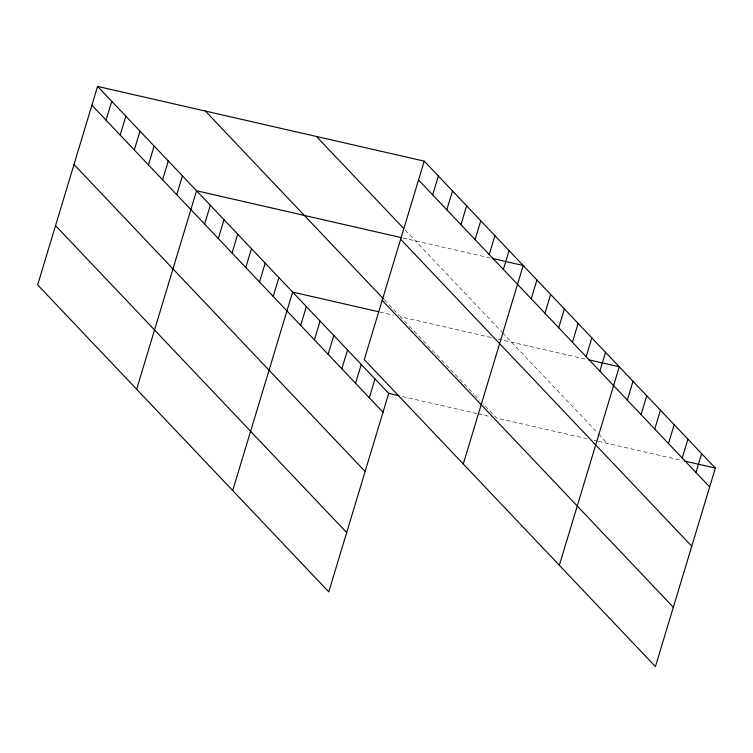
<?xml version="1.0" encoding="UTF-8"?>
<svg xmlns="http://www.w3.org/2000/svg" width="753" height="753" viewBox="0 0 753 753"><rect width="100%" height="100%" fill="white"/><g stroke="black" fill="none" stroke-linecap="round" stroke-linejoin="round"><path stroke-width="0.56" stroke-dasharray="3.77 2.82" d="M402.949 237.995L489.949 257.893M379.785 312.024L393.546 315.168M491.088 337.476L400.427 316.74L408.502 325.258M497.884 339.038L586.022 359.2M402.469 396.539L477.007 413.585M478.155 413.849L489.619 416.475M587.161 438.783L496.5 418.047L482.777 403.57M593.957 440.336L597.355 441.117M598.494 441.371L682.096 460.497M405.199 230.079L501.799 331.932M502.599 332.779L597.873 433.229M598.673 434.086L607.558 443.451M384.275 299.713L388.313 303.977M389.122 304.824L399.617 315.893M409.303 326.105L413.341 330.36M414.15 331.216L439.987 358.456M441.597 360.16L473.891 394.205M474.701 395.061L479.548 400.163"/><path stroke-width="1.13" d="M97.579 86.407L37.65 284.898L328.779 591.867L388.708 393.386L97.579 86.407L424.221 161.133L715.35 468.102L655.421 666.593L364.292 359.614L424.221 161.133M106.032 120.151L111.717 101.316M120.169 135.06L125.855 116.235M134.316 149.969L140.002 131.144M148.454 164.879L154.139 146.054M162.592 179.788L168.277 160.963M176.739 194.698L182.424 175.873M136.632 389.263L196.561 190.782L401.81 237.732M204.6 224.083L210.285 205.258M218.323 238.55L224.008 219.725M232.046 253.027L237.732 234.202M245.779 267.494L251.455 248.669M259.503 281.97L265.188 263.145M273.226 296.437L278.911 277.612M232.705 490.57L292.635 292.089L378.637 311.761M300.673 325.381L306.358 306.556M314.396 339.857L320.081 321.032M328.12 354.324L333.805 335.499M341.843 368.801L347.528 349.976M355.576 383.277L361.261 364.443M369.299 397.744L374.985 378.919M432.674 194.867L438.359 176.042M446.821 209.776L452.497 190.951M460.958 224.686L466.644 205.861M475.096 239.595L480.781 220.77M489.234 254.505L494.919 235.68M503.38 269.414L509.066 250.589M463.274 463.989L523.203 265.498L492.246 258.42M531.241 298.8L536.927 279.975M544.965 313.276L550.65 294.442M558.698 327.743L564.374 308.918M572.421 342.22L578.106 323.385M586.145 356.687L591.83 337.862M599.868 371.163L605.553 352.329M559.347 565.287L619.277 366.805L588.319 359.718M627.315 400.107L633 381.272M641.038 414.574L646.723 395.749M654.771 429.05L660.447 410.216M668.495 443.517L674.18 424.692M682.218 457.993L687.903 439.159M695.941 472.46L701.627 453.635M388.708 393.386L399.024 395.749M684.392 461.024L715.35 468.102M418.536 179.958L709.665 486.937M316.429 136.472L403.627 228.423M400.634 239.247L691.762 546.217M205.371 111.068L383.475 298.866M382.195 300.325L673.323 607.304M91.894 105.241L383.023 412.22M73.992 164.521L365.12 471.5M55.553 225.608L346.681 532.587"/></g></svg>
